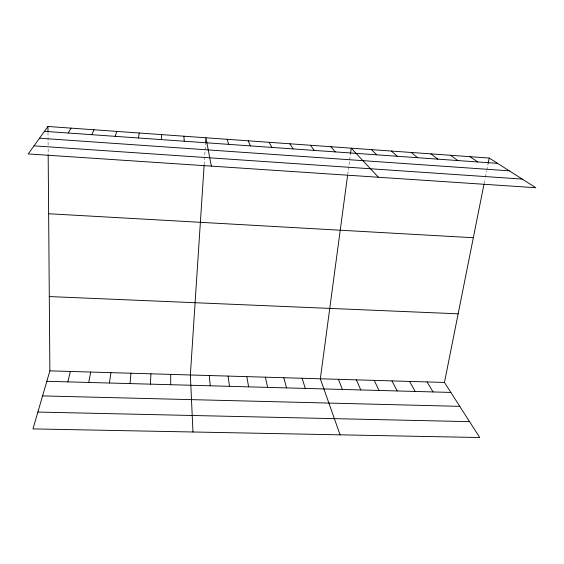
<?xml version="1.0" encoding="UTF-8"?>
<svg xmlns="http://www.w3.org/2000/svg" width="564" height="564" viewBox="0 0 564 564"><rect width="100%" height="100%" fill="white"/><g stroke="black" fill="none" stroke-linecap="round" stroke-linejoin="round"><path stroke-width="0.42" stroke-dasharray="2.82 2.11" d="M204.161 164.674L205.522 143.876M347.706 174.466L349.532 160.846M349.645 160L350.434 154.092M484.131 183.575L485.132 178.548M485.477 176.842L486.669 170.864M486.838 170.004L488.198 163.172M47.996 132.533L48.116 147.239M48.123 148.974L48.166 154.057"/><path stroke-width="0.85" d="M170.695 384.704L170.709 374.404M150.419 384.147L150.919 373.819M161.41 139.604L161.678 134.613M204.105 165.527L190.357 374.975L192.973 431.996M205.578 143.002L205.923 137.778L211.338 166.126M130.002 383.583L130.996 373.234M347.586 175.333L320.331 378.796L340.078 434.83M350.547 153.246L351.224 148.177L378.388 177.251M109.437 383.019L110.932 372.642M138.399 137.976L139.287 133.012M88.717 382.448L90.726 372.05M48.173 154.903L49.879 370.851L32.952 428.908L479.717 437.523L444.46 382.441L483.961 184.414M488.198 163.172L489.221 158.047L47.947 126.477L28.2 153.93L535.8 187.727L489.221 158.047M67.856 381.87L70.373 371.45M115.197 136.34L116.727 131.398M91.805 134.683L93.984 129.769M68.223 133.019L71.057 128.127M37.866 412.058L469.551 421.646M42.575 395.907L459.759 406.348M46.833 381.292L450.847 392.431M49.879 370.851L444.46 382.441M49.294 296.565L458.151 313.817M48.638 213.742L473.33 237.733M34.002 145.857L522.229 179.084M44.45 131.341L497.561 163.363M39.508 138.201L509.264 170.821M469.932 156.672L477.793 161.967M450.509 155.276L457.883 160.557M430.938 153.88L437.826 159.14M411.226 152.47L417.614 157.716M391.374 151.046L397.253 156.27M371.373 149.615L376.745 154.825M330.927 146.725L335.249 151.892M310.482 145.258L314.261 150.405M289.882 143.785L293.118 148.91M427.068 381.934L433.074 391.938M409.57 381.419L415.182 391.444M269.127 142.297L271.806 147.408M391.952 380.904L397.169 390.951M374.221 380.383L379.036 390.45M356.377 379.854L360.777 389.943M248.216 140.803L250.331 145.893M338.414 379.325L342.404 389.442M302.128 378.261L305.279 388.413M227.151 139.294L228.695 144.363M283.812 377.725L286.526 387.898M265.369 377.182L267.646 387.376M246.799 376.639L248.639 386.855M228.11 376.089L229.499 386.326M209.293 375.532L210.231 385.797M183.885 136.199L184.245 141.219M47.947 126.477L47.989 131.666"/></g></svg>
